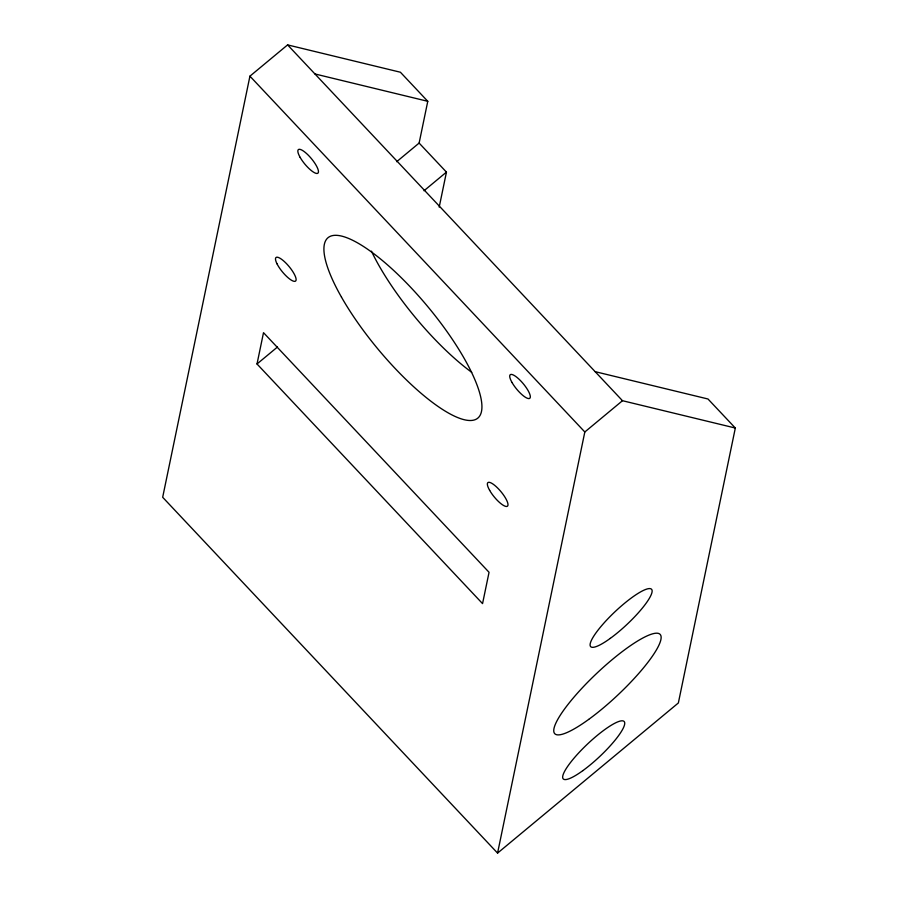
<?xml version="1.0" encoding="UTF-8"?>
<svg xmlns="http://www.w3.org/2000/svg" width="898" height="898" viewBox="0 0 898 898"><rect width="100%" height="100%" fill="white"/><g stroke="black" fill="none" stroke-linecap="round" stroke-linejoin="round"><path stroke-width="1.35" d="M396.669 161.707L419.119 143.063L427.774 101.306L400.407 72.233L287.596 44.9L249.925 76.173L162.673 497.279L497.571 853.1L678.36 702.966L735.327 428.032L707.983 398.993L595.138 371.66M257.019 363.982L263.507 332.664L489.051 572.295L482.552 603.624L257.019 363.982L277.471 347.01M439.201 207.135L446.452 172.113L419.119 143.063M497.571 853.1L584.822 431.983L622.482 400.71L735.327 428.032M424.002 190.758L446.452 172.113M314.951 73.962L427.774 101.306M287.596 44.9L622.482 400.71M249.925 76.173L584.822 431.983M471.719 372.322A117.268 32.732 50.3 0 1 371.435 251.159M588.661 719.433A72.401 15.12 -43.3 0 0 660.434 634.774A72.401 15.12 -43.3 0 0 573.25 697.993A72.401 15.12 -43.3 0 0 588.661 719.433M489.668 490.387A15.3 4.266 50.3 0 0 507.314 506.27A15.3 4.266 50.3 0 0 496.078 486.536A15.3 4.266 50.3 0 0 489.668 490.387M512.017 382.492A15.3 4.266 50.3 0 0 529.652 398.375A15.3 4.266 50.3 0 0 518.427 378.642A15.3 4.266 50.3 0 0 512.017 382.492M300.145 157.386A15.3 4.266 50.3 0 0 317.78 173.269A15.3 4.266 50.3 0 0 306.555 153.536A15.3 4.266 50.3 0 0 300.145 157.386M276.999 263.788A15.3 4.266 50.3 0 0 294.847 281.355A15.3 4.266 50.3 0 0 285.586 262.732A15.3 4.266 50.3 0 0 276.999 263.788M341.487 297.148A117.268 32.732 50.3 0 0 476.692 418.917A117.268 32.732 50.3 0 0 390.585 267.626A117.268 32.732 50.3 0 0 341.487 297.148M582.869 770.619A41.802 8.722 -43.3 0 0 624.323 721.734A41.802 8.722 -43.3 0 0 573.968 758.238A41.802 8.722 -43.3 0 0 582.869 770.619M610.281 638.377A41.802 8.722 -43.3 0 0 651.724 589.492A41.802 8.722 -43.3 0 0 601.379 626.007A41.802 8.722 -43.3 0 0 610.281 638.377"/></g></svg>
